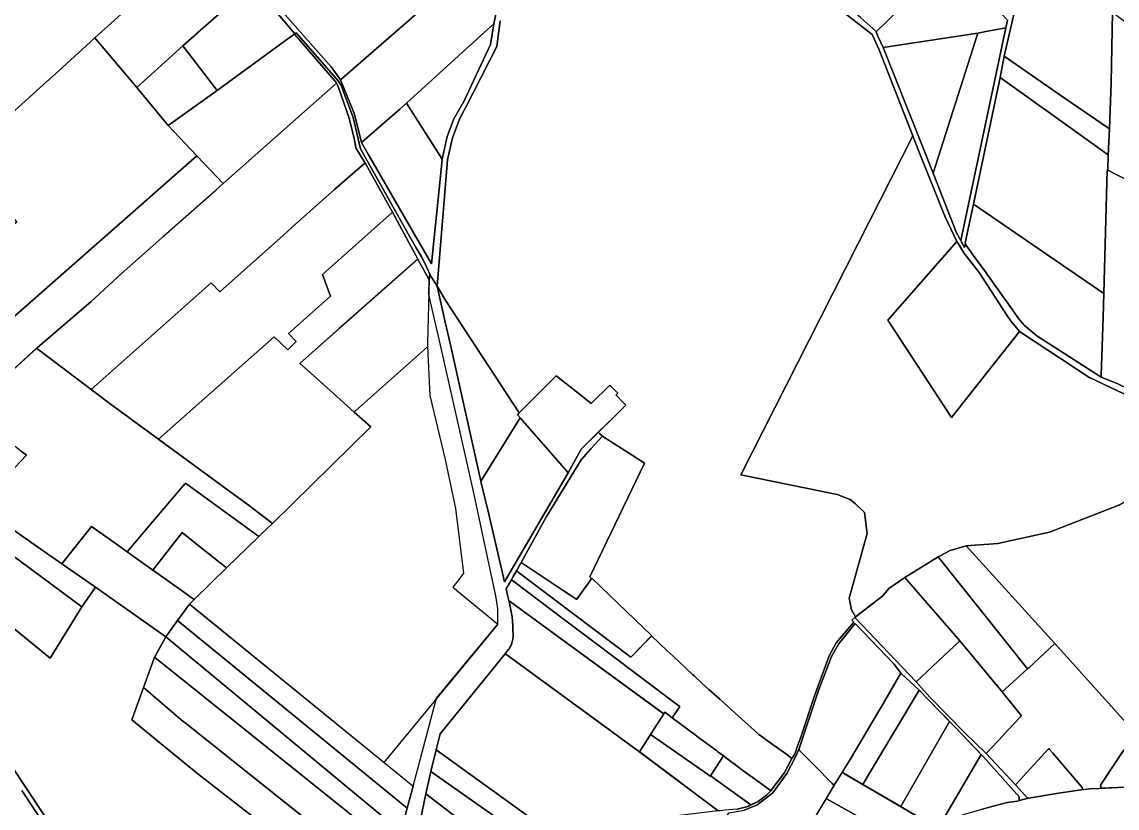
# Model space of a CAD drawing. Header units: metres. Extents: x 3 to 1005126, y 39 to 4383651.
# Drawn here: x 489941 to 490819, y 4372196 to 4372826 of the extents above; entities that cross this region are included whole.
import ezdxf

# ---------------------------------------------------------------- set-up
doc = ezdxf.new("R2010")
doc.units = ezdxf.units.M
doc.header["$MEASUREMENT"] = 0
doc.layers.add('TM_Llucmajor', color=7, linetype='Continuous')

msp = doc.modelspace()

# ---------------------------------------------------------------- linework, layer by layer
at = {"layer": 'TM_Llucmajor', "linetype": 'Continuous', "flags": 128}
for points in [[(489940.26, 4373058.12), (489949.71, 4373047.7), (489961.74, 4373034.89), (489990.35, 4373004.71), (490000.12, 4372993.55), (490015.96, 4372977.04), (490016.11, 4372977.17), (490030.69, 4372961.35), (490052.57, 4372937.64), (490052.44, 4372937.52), (490090.29, 4372894.85), (490086.76, 4372891.8), (490058.68, 4372866.58), (490044.01, 4372853.41), (490036.6, 4372846.75), (489999.93, 4372813.23), (489989.75, 4372803.92), (489971.21, 4372787.01), (489955.79, 4372773.09), (489912.3, 4372733.97)], [(490758.4, 4372928.19), (490728.64, 4372798.53), (490725.32, 4372781.42), (490704.28, 4372681.18), (490704.03, 4372679.93), (490697.42, 4372648.79), (490697.49, 4372648.54), (490696.8, 4372645.24), (490693.79, 4372650.71), (490729.84, 4372821.32), (490731.27, 4372827.54)], [(490092.65, 4372899.48), (490189.17, 4372789.97), (490196.62, 4372779.68), (490207.45, 4372753.37), (490208.58, 4372748.79), (490213.4, 4372729.31), (490218.85, 4372719.87), (490269.65, 4372631.99), (490276.82, 4372702.29), (490278.21, 4372715.86), (490282.28, 4372734.06), (490287.57, 4372748.24), (490295.43, 4372762.2), (490316.86, 4372807.9), (490319.56, 4372824.58), (490336.21, 4372903.8)], [(490516.58, 4372898.73), (490622.9, 4372815.96), (490628.46, 4372803.76), (490655.38, 4372734.64), (490611.66, 4372648.48), (490581.39, 4372588.83), (490517.44, 4372462.82), (490594.74, 4372447.09), (490605.23, 4372443.05), (490609.47, 4372439.69), (490616.65, 4372432.7), (490618.86, 4372415.9), (490604.4, 4372363.84), (490606.16, 4372354.49), (490609.34, 4372348.88), (490608.79, 4372348.46), (490606.45, 4372346.36), (490607.97, 4372344.79), (490594.03, 4372328.06), (490588.21, 4372317.77), (490576.57, 4372285.69), (490565.87, 4372253.33), (490562.49, 4372243.94), (490561.74, 4372241.85), (490560.59, 4372238.68), (490558.49, 4372235.44), (490558.49, 4372235.44), (490553.26, 4372239.31), (490548.06, 4372243.08), (490544.29, 4372245.82), (490542.71, 4372246.97), (490538.75, 4372249.79), (490532, 4372254.58), (490528.52, 4372257.73), (490523.24, 4372262.52), (490515.34, 4372269.66), (490501.07, 4372282.58), (490500.75, 4372282.86), (490491.81, 4372290.81), (490486.61, 4372295.42), (490480.08, 4372301.64), (490479.15, 4372302.52), (490468.05, 4372312.88), (490463.18, 4372317.36), (490458.48, 4372321.81), (490445.97, 4372333.63), (490446.14, 4372333.81), (490405.3, 4372373.01), (490398.11, 4372379.91), (490397.97, 4372379.7), (490396.58, 4372380.98), (490440.39, 4372472.33), (490430.33, 4372478.71), (490407.05, 4372493.48), (490406.61, 4372493.76), (490404.49, 4372495.78), (490403.27, 4372496.94), (490416.47, 4372509.97), (490425.28, 4372518.67), (490423.32, 4372520.72), (490417.53, 4372526.75), (490417.74, 4372526.95), (490419.05, 4372528.21), (490417.41, 4372529.93), (490414.54, 4372532.91), (490412.66, 4372534.87), (490397.47, 4372520.12), (490396.28, 4372521.06), (490390.67, 4372525.54), (490369.59, 4372542.33), (490369.25, 4372541.93), (490340.45, 4372513.07), (490339.94, 4372512.56), (490281.12, 4372602.51), (490276.62, 4372610.06), (490274.25, 4372614.03), (490274.25, 4372614.15), (490282.39, 4372715.4), (490286.35, 4372733.15), (490292.14, 4372748.16), (490295.79, 4372755.3), (490297.06, 4372757.78), (490321.85, 4372806.21), (490324.67, 4372827)], [(490844.17, 4372518.52), (490797.42, 4372540.66), (490797.29, 4372540.73), (490740.96, 4372577.68), (490737.31, 4372581.93), (490734.06, 4372585.84), (490730.67, 4372591.01), (490708.55, 4372625.09), (490696.29, 4372640.97), (490690.82, 4372649.78), (490690.73, 4372649.85), (490681.02, 4372670.23), (490659.38, 4372724.39), (490628.46, 4372803.76), (490622.9, 4372815.96), (490516.58, 4372898.73)], [(490324.67, 4372827), (490321.85, 4372806.21), (490297.06, 4372757.78), (490295.79, 4372755.3), (490292.14, 4372748.16), (490286.35, 4372733.15), (490282.39, 4372715.4), (490274.25, 4372614.15), (490269.16, 4372622.24), (490264.01, 4372633.14), (490261.53, 4372637.55), (490257.36, 4372644.97), (490253.45, 4372651.91), (490212.7, 4372724.36), (490206.72, 4372749.48), (490197.15, 4372775), (490194.97, 4372778.65), (490161.18, 4372817.24), (490160.05, 4372816.43), (490140.95, 4372839.24)], [(490613.74, 4372829.33), (490625.68, 4372818.75), (490626.03, 4372817.97), (490627.69, 4372814.18), (490631.48, 4372805.55), (490671.67, 4372704.86), (490690.42, 4372656.82), (490693.79, 4372650.71), (490696.8, 4372645.24), (490697.49, 4372648.54), (490697.88, 4372647.21), (490706.48, 4372635.31), (490711.4, 4372628.5), (490727.7, 4372605.7), (490731.38, 4372600.63), (490739.61, 4372589.07), (490741.12, 4372586.94), (490744.99, 4372582.68), (490754.76, 4372574.21), (490806.34, 4372541.14), (490819.06, 4372536.06), (490854.9, 4372518.75)], [(490820.49, 4372438.46), (490764.98, 4372416.85), (490723.58, 4372407.76), (490698.05, 4372405.97), (490685.39, 4372402.2), (490675.59, 4372397.19), (490648.91, 4372380.51), (490636.22, 4372371.67), (490631.44, 4372365.81), (490609.34, 4372348.88), (490609.34, 4372348.88), (490606.16, 4372354.49), (490604.4, 4372363.84), (490618.86, 4372415.9), (490616.65, 4372432.7), (490609.47, 4372439.69), (490605.23, 4372443.05), (490594.74, 4372447.09), (490517.44, 4372462.82), (490581.39, 4372588.83), (490611.66, 4372648.48), (490655.38, 4372734.64), (490659.38, 4372724.39), (490681.02, 4372670.23), (490690.73, 4372649.85), (490635.3, 4372586.78), (490686.33, 4372508.94), (490740.96, 4372577.68), (490797.29, 4372540.73), (490797.42, 4372540.66), (490844.17, 4372518.52)], [(490245.19, 4372176.51), (490249.99, 4372195.67), (490255.04, 4372213.12), (490264.38, 4372248.41), (490273.69, 4372283.65), (490322.66, 4372343.22), (490322.69, 4372349.28), (490322.7, 4372355.03), (490322.7, 4372355.45), (490321.89, 4372360.7), (490321.11, 4372365.72), (490320.74, 4372368.1), (490320.74, 4372368.2), (490303.75, 4372447.02), (490299.37, 4372467.35), (490274.3, 4372577.58), (490274.15, 4372578.27), (490268.84, 4372601.62), (490267.39, 4372607.98), (490267.68, 4372619.18), (490268.4, 4372623.85), (490269.16, 4372622.24), (490274.25, 4372614.15), (490274.25, 4372614.03), (490280.66, 4372585.35), (490284.75, 4372567.07), (490309.19, 4372457.77), (490309.49, 4372456.52), (490315.46, 4372431.23), (490328.07, 4372377.02), (490379.14, 4372464.43), (490379.19, 4372464.5), (490389.63, 4372483.46), (490403.27, 4372496.94), (490404.49, 4372495.78), (490406.61, 4372493.76), (490403.45, 4372490.27), (490397.44, 4372483.67), (490389.48, 4372474.93), (490361.91, 4372429.36), (490341.08, 4372391.9), (490337.62, 4372385.82), (490337.62, 4372385.82), (490337.71, 4372385.75), (490334.9, 4372380.75), (490333.67, 4372378.66), (490329.39, 4372371.36), (490330.83, 4372365.2), (490331.55, 4372362.11), (490332.4, 4372358.49), (490333.98, 4372350.22), (490334.16, 4372348.93), (490334.84, 4372341.84), (490334.88, 4372339.26), (490334.96, 4372333.42), (490334.87, 4372331.12), (490334.33, 4372329.02), (490333.6, 4372326.98), (490333.1, 4372325.85), (490332.68, 4372325.01), (490331.59, 4372323.14), (490331.41, 4372322.86), (490328.6, 4372319.4), (490276.61, 4372255.26), (490274.23, 4372245.65), (490273.38, 4372242.2), (490269.08, 4372224.82), (490265.19, 4372207.07), (490255.89, 4372163.26)], [(489925.69, 4372539.25), (489953.12, 4372564.31), (490012.14, 4372519.69), (490108.95, 4372448.72), (490121.49, 4372439.52), (490142.06, 4372423.89), (490133.35, 4372415.41), (490131.16, 4372413.29), (490072.37, 4372456.19), (490071.93, 4372455.68), (490049.15, 4372428.96), (490025.71, 4372401.15), (490017.93, 4372406.69), (489997.16, 4372421.49), (489997.16, 4372421.49), (489973.34, 4372391.58), (489951.23, 4372406.97), (489934.04, 4372418.88)], [(489911.8, 4372443.78), (489945.06, 4372478.57), (489940.89, 4372481.83)], [(489900.69, 4372367.37), (489964.04, 4372315.83), (489989.5, 4372356.96), (490000.4, 4372372.71), (490056.68, 4372333.04), (490047.35, 4372315.96), (490038.74, 4372292.18), (490029.42, 4372266.38), (490081.08, 4372224.07), (490082.29, 4372223.1), (490138.62, 4372179.23), (490137.89, 4372178.17), (490087.73, 4372104.92), (490024.07, 4372008.6), (490023.46, 4372007.69), (490007.61, 4372070.61), (489990.7, 4372129.3), (489990.7, 4372129.3), (489987.36, 4372142.64), (489985.13, 4372149.69), (489983.18, 4372153.59), (489933.53, 4372228.71)], [(490514.69, 4372194.87), (490523.18, 4372196.99), (490531.41, 4372200.91), (490538.33, 4372206.33), (490541.62, 4372209.57), (490545.16, 4372214.29), (490548.12, 4372218.29), (490552.55, 4372224.17), (490558.49, 4372235.44), (490558.49, 4372235.44), (490560.59, 4372238.68), (490561.74, 4372241.85), (490562.49, 4372243.94), (490565.87, 4372253.33), (490576.57, 4372285.69), (490588.21, 4372317.77), (490594.03, 4372328.06), (490607.97, 4372344.79), (490606.45, 4372346.36), (490608.79, 4372348.46), (490658.13, 4372296.96), (490669.01, 4372284.64), (490696.64, 4372256.55), (490714.07, 4372239.32), (490737.58, 4372214.33), (490738.11, 4372213.74), (490747.33, 4372203.45), (490747.24, 4372203.43), (490745.95, 4372203.08), (490742.74, 4372202.21), (490740.65, 4372201.64), (490740.66, 4372201.68), (490740.69, 4372201.9), (490740.72, 4372203.05), (490740.66, 4372203.68), (490740.56, 4372204.19), (490740.25, 4372205.13), (490740.2, 4372205.28), (490738.81, 4372206.82), (490711.68, 4372236.93), (490689.02, 4372260.65), (490667.35, 4372282.92), (490660.42, 4372290.1), (490645.82, 4372303.74), (490640.4, 4372311.11), (490609.05, 4372343.67), (490595.93, 4372327.17), (490590.1, 4372317.11), (490579.71, 4372289.87), (490563.99, 4372242.5), (490563.84, 4372242.06), (490561.12, 4372236.3), (490554.37, 4372223.45), (490543.07, 4372207.84), (490530.33, 4372197.87), (490524.78, 4372195.73), (490520.26, 4372193.99)], [(489933.53, 4372228.71), (489983.18, 4372153.59)], [(490710.44, 4372194.46), (490715.86, 4372196.05), (490731.02, 4372200.05), (490735.19, 4372200.67), (490739.35, 4372201.29), (490740.65, 4372201.64), (490742.74, 4372202.21), (490745.95, 4372203.08), (490747.24, 4372203.43), (490747.33, 4372203.45), (490748.28, 4372203.65), (490770.38, 4372207.25), (490788.3, 4372209.89), (490790.56, 4372210.23), (490797.35, 4372211.03), (490804.38, 4372211.41), (490819.78, 4372212.05)], [(489941.31, 4372209.69), (489980.4, 4372150.53), (489983.73, 4372141.3), (489991.96, 4372108.97), (490016.59, 4372012.16), (490003.67, 4372021.85), (489998.35, 4372025.83), (489892.35, 4372105.26)], [(489980.4, 4372150.53), (489941.31, 4372209.69)]]:
    msp.add_lwpolyline(points, dxfattribs=at)
for points in [[(490189.17, 4372789.97), (490092.65, 4372899.48), (490106.61, 4372909.43), (490120.54, 4372919.4), (490167, 4372952.64), (490181.26, 4372962.85), (490181.42, 4372962.96), (490210.41, 4372983.71), (490292.52, 4372863.34), (490196.62, 4372779.68), (490189.17, 4372789.97)], [(490815.07, 4372884.54), (490816.1, 4372883.78), (490816.1, 4372883.73), (490815.32, 4372833.91), (490814.43, 4372777.23), (490812.9, 4372740.17), (490811.3, 4372741.28), (490773.21, 4372767.66), (490728.64, 4372798.53), (490758.4, 4372928.19), (490815.07, 4372884.54)], [(490568.52, 4372867.59), (490567.78, 4372868.16), (490597.43, 4372906.42), (490620.21, 4372881.71), (490621.42, 4372880.48), (490621.57, 4372880.32), (490654.79, 4372846.47), (490626.03, 4372817.97), (490625.68, 4372818.75), (490613.74, 4372829.33), (490595.95, 4372845.1), (490594.55, 4372846.25), (490568.52, 4372867.59)], [(490207.45, 4372753.37), (490196.62, 4372779.68), (490292.52, 4372863.34), (490336.21, 4372903.8), (490319.56, 4372824.58), (490311.9, 4372817.6), (490249.66, 4372760.87), (490244.23, 4372756.14), (490213.4, 4372729.31), (490208.58, 4372748.79), (490207.45, 4372753.37)], [(490058.68, 4372866.58), (490086.76, 4372891.8), (490090.29, 4372894.85), (490091.16, 4372895.62), (490092.24, 4372894.44), (490096.91, 4372889.33), (490099.15, 4372886.88), (490101.5, 4372884.31), (490124.9, 4372858.22), (490126.54, 4372856.28), (490092.64, 4372826.51), (490079.9, 4372815.32), (490079.83, 4372815.26), (490079.68, 4372815.13), (490079.05, 4372814.57), (490070.32, 4372806.87), (490033.53, 4372773.45), (489999.93, 4372813.23), (490036.6, 4372846.75), (490044.01, 4372853.41), (490058.68, 4372866.58)], [(490627.69, 4372814.18), (490626.03, 4372817.97), (490654.79, 4372846.47), (490683.86, 4372876.53), (490712.38, 4372847.06), (490720.97, 4372838.19), (490731.27, 4372827.54), (490729.84, 4372821.32), (490719.88, 4372819.41), (490713.97, 4372818.29), (490707.44, 4372817.04), (490705.71, 4372816.77), (490631.48, 4372805.55), (490627.69, 4372814.18)], [(490097.83, 4372771.16), (490070.32, 4372806.87), (490079.05, 4372814.57), (490079.68, 4372815.13), (490079.83, 4372815.26), (490079.9, 4372815.32), (490092.64, 4372826.51), (490126.54, 4372856.28), (490140.95, 4372839.24), (490160.05, 4372816.43), (490155.59, 4372813.19), (490110.93, 4372780.79), (490097.83, 4372771.16)], [(490869.02, 4372844.6), (490910.78, 4372813.67), (490964.77, 4372708.87), (490965.27, 4372707.8), (490964.3, 4372706.17), (490957.23, 4372694.25), (490929.52, 4372647.35), (490928.65, 4372647.79), (490858.38, 4372683.4), (490817.87, 4372703.92), (490811.54, 4372707.13), (490812.04, 4372719.25), (490812.9, 4372740.17), (490814.43, 4372777.23), (490815.32, 4372833.91), (490868.53, 4372793.46), (490869.01, 4372843.52), (490869.02, 4372844.6)], [(490278.21, 4372715.86), (490249.66, 4372760.87), (490311.9, 4372817.6), (490319.56, 4372824.58), (490316.86, 4372807.9), (490295.43, 4372762.2), (490287.57, 4372748.24), (490282.28, 4372734.06), (490278.21, 4372715.86)], [(490690.42, 4372656.82), (490671.67, 4372704.86), (490707.44, 4372817.04), (490713.97, 4372818.29), (490719.88, 4372819.41), (490729.84, 4372821.32), (490693.79, 4372650.71), (490690.42, 4372656.82)], [(489999.93, 4372813.23), (490033.53, 4372773.45), (490058.55, 4372743.07), (490081.68, 4372718.63), (489930.42, 4372585.41), (489902.01, 4372618.72), (489890.12, 4372630.49), (489903.82, 4372640.76), (489915.38, 4372649.43), (489937.17, 4372665.78), (489893.93, 4372717.62), (489911.62, 4372734.31), (489911.89, 4372734.56), (489912.3, 4372733.97), (489955.79, 4372773.09), (489971.21, 4372787.01), (489989.75, 4372803.92), (489999.93, 4372813.23)], [(490102.56, 4372696.35), (490081.68, 4372718.63), (490058.55, 4372743.07), (490097.83, 4372771.16), (490110.93, 4372780.79), (490155.59, 4372813.19), (490159.73, 4372816.19), (490193.38, 4372777.22), (490193.51, 4372776.92), (490135.21, 4372725.27), (490118.56, 4372710.52), (490102.56, 4372696.35)], [(490257.36, 4372644.97), (490261.53, 4372637.55), (490264.01, 4372633.14), (490268.4, 4372623.85), (490267.68, 4372619.18), (490258.99, 4372635.27), (490256.95, 4372639.05), (490254.93, 4372642.79), (490237.07, 4372675.86), (490216.86, 4372712.04), (490216.49, 4372712.66), (490208.91, 4372725.2), (490207.66, 4372732.64), (490203.69, 4372748.97), (490195.02, 4372773.43), (490193.38, 4372777.22), (490159.73, 4372816.19), (490160.05, 4372816.43), (490161.18, 4372817.24), (490194.97, 4372778.65), (490197.15, 4372775), (490206.72, 4372749.48), (490212.7, 4372724.36), (490253.45, 4372651.91), (490257.36, 4372644.97)], [(490671.67, 4372704.86), (490631.48, 4372805.55), (490705.71, 4372816.77), (490707.44, 4372817.04), (490671.67, 4372704.86)], [(490058.55, 4372743.07), (490033.53, 4372773.45), (490070.32, 4372806.87), (490097.83, 4372771.16), (490058.55, 4372743.07)], [(490811.3, 4372741.28), (490812.9, 4372740.17), (490812.04, 4372719.25), (490811.11, 4372719.92), (490760.08, 4372756.5), (490757.71, 4372758.21), (490750.78, 4372763.17), (490725.32, 4372781.42), (490728.64, 4372798.53), (490773.21, 4372767.66), (490811.3, 4372741.28)], [(490118.56, 4372710.52), (490135.21, 4372725.27), (490193.51, 4372776.92), (490195.02, 4372773.43), (490203.69, 4372748.97), (490207.66, 4372732.64), (490208.6, 4372727.04), (490208.91, 4372725.2), (490216.41, 4372712.8), (490216.31, 4372712.71), (490192.2, 4372691.88), (490157.95, 4372661.35), (490150.92, 4372655.08), (490099.88, 4372609.58), (490093.41, 4372616.49), (490093.04, 4372616.88), (490093.03, 4372616.87), (489996.93, 4372531.19), (489953.12, 4372564.31), (489953.64, 4372564.78), (489996.91, 4372601.91), (490020.91, 4372624.01), (490053.51, 4372652.89), (490055.22, 4372654.41), (490096.94, 4372691.37), (490102.56, 4372696.35), (490118.56, 4372710.52)], [(490811.11, 4372719.92), (490812.04, 4372719.25), (490811.54, 4372707.13), (490811.03, 4372707.38), (490811.03, 4372707.25), (490808.39, 4372608.39), (490704.03, 4372679.93), (490704.11, 4372680.34), (490704.28, 4372681.18), (490725.32, 4372781.42), (490750.78, 4372763.17), (490757.71, 4372758.21), (490760.08, 4372756.5), (490811.11, 4372719.92)], [(490218.85, 4372719.87), (490213.4, 4372729.31), (490244.23, 4372756.14), (490249.66, 4372760.87), (490278.21, 4372715.86), (490276.82, 4372702.29), (490269.65, 4372631.99), (490218.85, 4372719.87)], [(490096.94, 4372691.37), (490053.51, 4372652.89), (490020.91, 4372624.01), (489996.91, 4372601.91), (489953.64, 4372564.78), (489898.89, 4372514.77), (489878.82, 4372497.84), (489858.58, 4372523.89), (489894.6, 4372554.02), (489930.42, 4372585.41), (490081.68, 4372718.63), (490102.56, 4372696.35), (490096.94, 4372691.37)], [(490216.31, 4372712.71), (490216.41, 4372712.8), (490216.49, 4372712.66), (490216.86, 4372712.04), (490237.07, 4372675.86), (490238.42, 4372673.35), (490238.21, 4372673.17), (490182.16, 4372623.53), (490188.7, 4372606.19), (490155.07, 4372576.2), (490161.2, 4372569.81), (490161, 4372569.61), (490155.05, 4372563.56), (490154.52, 4372563.02), (490143.52, 4372573.44), (490050.82, 4372491.33), (490012.14, 4372519.69), (489996.93, 4372531.19), (490093.03, 4372616.87), (490093.04, 4372616.88), (490093.41, 4372616.49), (490099.88, 4372609.58), (490150.92, 4372655.08), (490157.95, 4372661.35), (490192.2, 4372691.88), (490216.31, 4372712.71)], [(490811.03, 4372707.25), (490811.03, 4372707.38), (490811.54, 4372707.13), (490817.87, 4372703.92), (490858.38, 4372683.4), (490858.34, 4372682.61), (490851.02, 4372520.62), (490819.06, 4372536.06), (490806.34, 4372541.14), (490806.38, 4372542.38), (490807.8, 4372589.17), (490808.39, 4372608.39), (490811.03, 4372707.25)], [(490704.03, 4372679.93), (490808.39, 4372608.39), (490807.8, 4372589.17), (490806.38, 4372542.38), (490806.34, 4372541.14), (490754.76, 4372574.21), (490744.99, 4372582.68), (490741.12, 4372586.94), (490739.61, 4372589.07), (490731.38, 4372600.63), (490727.7, 4372605.7), (490711.4, 4372628.5), (490706.48, 4372635.31), (490697.88, 4372647.21), (490697.49, 4372648.54), (490697.42, 4372648.79), (490704.03, 4372679.93)], [(490238.21, 4372673.17), (490238.42, 4372673.35), (490254.93, 4372642.79), (490256.82, 4372639.29), (490256.95, 4372639.05), (490258.4, 4372636.36), (490258.7, 4372635.81), (490195.47, 4372579.96), (490166.79, 4372554.62), (490164.11, 4372552.25), (490165.01, 4372551.44), (490165.52, 4372550.98), (490169.91, 4372547.05), (490190.77, 4372528.37), (490207.73, 4372513.19), (490220.97, 4372501.33), (490142.06, 4372423.89), (490140.83, 4372424.83), (490121.49, 4372439.52), (490108.95, 4372448.72), (490050.82, 4372491.33), (490143.52, 4372573.44), (490154.52, 4372563.02), (490155.05, 4372563.56), (490161, 4372569.61), (490161.2, 4372569.81), (490155.07, 4372576.2), (490188.7, 4372606.19), (490182.16, 4372623.53), (490238.21, 4372673.17)], [(490740.96, 4372577.68), (490686.33, 4372508.94), (490635.3, 4372586.78), (490690.73, 4372649.85), (490690.82, 4372649.78), (490696.29, 4372640.97), (490708.55, 4372625.09), (490730.67, 4372591.01), (490734.06, 4372585.84), (490737.31, 4372581.93), (490740.96, 4372577.68)], [(490259.29, 4372634.72), (490267.68, 4372619.18), (490266.38, 4372568.5), (490266.42, 4372567.55), (490266.52, 4372565.45), (490208.78, 4372514.12), (490207.73, 4372513.19), (490190.77, 4372528.37), (490165.52, 4372550.98), (490165.01, 4372551.44), (490164.11, 4372552.25), (490166.79, 4372554.62), (490258.7, 4372635.81), (490258.99, 4372635.27), (490259.29, 4372634.72)], [(490276.62, 4372610.06), (490281.12, 4372602.51), (490339.94, 4372512.56), (490338.47, 4372511.08), (490340.76, 4372508.46), (490309.74, 4372458.66), (490309.19, 4372457.77), (490284.75, 4372567.07), (490280.66, 4372585.35), (490274.25, 4372614.03), (490276.62, 4372610.06)], [(490266.52, 4372565.45), (490268.24, 4372526.37), (490280.47, 4372475.07), (490288.81, 4372435.82), (490295.21, 4372383.93), (490291.89, 4372379.17), (490286.66, 4372372.81), (490322.66, 4372343.22), (490231.48, 4372232.29), (490075.62, 4372359.09), (490079.47, 4372362.82), (490105.4, 4372388.16), (490130.67, 4372412.81), (490133.35, 4372415.41), (490142.06, 4372423.89), (490220.97, 4372501.33), (490207.73, 4372513.19), (490208.78, 4372514.12), (490266.52, 4372565.45)], [(490390.67, 4372525.54), (490396.28, 4372521.06), (490397.47, 4372520.12), (490412.66, 4372534.87), (490414.54, 4372532.91), (490417.41, 4372529.93), (490419.05, 4372528.21), (490417.74, 4372526.95), (490417.53, 4372526.75), (490423.32, 4372520.72), (490425.28, 4372518.67), (490416.47, 4372509.97), (490389.63, 4372483.46), (490379.19, 4372464.5), (490379.14, 4372464.43), (490377.85, 4372466.03), (490340.78, 4372508.44), (490340.76, 4372508.46), (490338.47, 4372511.08), (490339.94, 4372512.56), (490340.45, 4372513.07), (490369.25, 4372541.93), (490369.59, 4372542.33), (490390.67, 4372525.54)], [(490309.74, 4372458.66), (490340.76, 4372508.46), (490340.78, 4372508.44), (490377.85, 4372466.03), (490379.14, 4372464.43), (490328.07, 4372377.02), (490315.46, 4372431.23), (490309.49, 4372456.52), (490309.19, 4372457.77), (490309.74, 4372458.66)], [(490341.52, 4372392.64), (490341.5, 4372392.66), (490361.91, 4372429.36), (490389.48, 4372474.93), (490397.44, 4372483.67), (490403.45, 4372490.27), (490406.61, 4372493.76), (490407.05, 4372493.48), (490430.33, 4372478.71), (490440.39, 4372472.33), (490396.58, 4372380.98), (490397.97, 4372379.7), (490395.23, 4372375.7), (490391.5, 4372370.51), (490386.17, 4372363.08), (490385.99, 4372362.83), (490374.26, 4372370.69), (490341.52, 4372392.64)], [(490769.2, 4372327.49), (490698.05, 4372405.97), (490723.58, 4372407.76), (490764.98, 4372416.85), (490820.49, 4372438.46), (490846.43, 4372454.16), (490863.91, 4372470.93), (490884.16, 4372499.59), (490886.76, 4372498.33), (490886.89, 4372498.25), (490897.4, 4372494.1), (490907.33, 4372490.4), (490900.99, 4372440.9), (490889.14, 4372376.21), (490868.38, 4372322.9), (490852.03, 4372287.31), (490833.54, 4372256.03), (490769.2, 4372327.49)], [(489865.69, 4372392.69), (489849.72, 4372404.4), (489859.23, 4372413.75), (489892.8, 4372446.79), (489917.88, 4372469.51), (489935.83, 4372485.79), (489936.91, 4372484.95), (489940.89, 4372481.83), (489945.06, 4372478.57), (489911.8, 4372443.78), (489898.99, 4372430.39), (489885.22, 4372414.8), (489877.65, 4372406.22), (489872.66, 4372400.58), (489865.69, 4372392.69)], [(490072.37, 4372456.19), (490131.16, 4372413.29), (490130.67, 4372412.81), (490105.4, 4372388.16), (490082.31, 4372406.5), (490069.74, 4372416.48), (490046.38, 4372386.41), (490025.71, 4372401.15), (490049.15, 4372428.96), (490071.93, 4372455.68), (490072.37, 4372456.19)], [(489989.5, 4372356.96), (489925.19, 4372404.48), (489934.04, 4372418.88), (489951.23, 4372406.97), (489973.34, 4372391.58), (490000.4, 4372372.71), (489989.5, 4372356.96)], [(490000.4, 4372372.71), (489973.34, 4372391.58), (489997.16, 4372421.49), (490017.93, 4372406.69), (490025.71, 4372401.15), (490046.38, 4372386.41), (490050.65, 4372383.38), (490079.47, 4372362.82), (490075.62, 4372359.09), (490066.16, 4372346.17), (490056.68, 4372333.04), (490000.4, 4372372.71)], [(490050.65, 4372383.38), (490046.38, 4372386.41), (490069.74, 4372416.48), (490082.31, 4372406.5), (490105.4, 4372388.16), (490079.47, 4372362.82), (490050.65, 4372383.38)], [(490747.36, 4372307.17), (490675.59, 4372397.19), (490685.39, 4372402.2), (490698.05, 4372405.97), (490769.2, 4372327.49), (490748.42, 4372308.16), (490747.36, 4372307.17)], [(489964.04, 4372315.83), (489900.69, 4372367.37), (489925.19, 4372404.48), (489989.5, 4372356.96), (489964.04, 4372315.83)], [(490692.96, 4372329.78), (490648.91, 4372380.51), (490675.59, 4372397.19), (490747.36, 4372307.17), (490726.97, 4372288.75), (490692.96, 4372329.78)], [(490397.97, 4372379.7), (490398.11, 4372379.91), (490405.3, 4372373.01), (490446.14, 4372333.81), (490429.75, 4372316.95), (490429.41, 4372316.6), (490337.91, 4372385.59), (490337.62, 4372385.82), (490341.08, 4372391.9), (490341.5, 4372392.66), (490341.52, 4372392.64), (490374.26, 4372370.69), (490385.99, 4372362.83), (490386.17, 4372363.08), (490391.5, 4372370.51), (490395.23, 4372375.7), (490397.97, 4372379.7)], [(490521.03, 4372224.49), (490518.04, 4372226.65), (490515.54, 4372228.46), (490514.79, 4372229.05), (490512.88, 4372230.49), (490509.49, 4372233.05), (490503.56, 4372237.51), (490501.04, 4372239.4), (490499.16, 4372240.82), (490498.8, 4372241.09), (490498.37, 4372241.41), (490497.31, 4372242.2), (490496.32, 4372242.93), (490495.1, 4372243.84), (490492.3, 4372245.92), (490483.73, 4372252.28), (490480.83, 4372254.43), (490462.48, 4372268.05), (490468.55, 4372276.94), (490464.99, 4372279.62), (490399.67, 4372328.88), (490375.1, 4372347.41), (490336.66, 4372376.4), (490333.67, 4372378.66), (490334.9, 4372380.75), (490337.71, 4372385.75), (490337.91, 4372385.59), (490429.41, 4372316.6), (490429.75, 4372316.95), (490445.97, 4372333.63), (490458.48, 4372321.81), (490463.18, 4372317.36), (490468.05, 4372312.88), (490479.15, 4372302.52), (490480.08, 4372301.64), (490486.61, 4372295.42), (490491.81, 4372290.81), (490500.75, 4372282.86), (490501.07, 4372282.58), (490515.34, 4372269.66), (490523.24, 4372262.52), (490528.52, 4372257.73), (490532, 4372254.58), (490538.75, 4372249.79), (490542.71, 4372246.97), (490544.29, 4372245.82), (490548.06, 4372243.08), (490553.26, 4372239.31), (490558.49, 4372235.44), (490552.55, 4372224.17), (490548.12, 4372218.29), (490545.16, 4372214.29), (490541.62, 4372209.57), (490541.4, 4372209.73), (490532.13, 4372216.45), (490521.03, 4372224.49)], [(490658.13, 4372296.96), (490608.79, 4372348.46), (490631.44, 4372365.81), (490636.22, 4372371.67), (490648.91, 4372380.51), (490692.96, 4372329.78), (490658.13, 4372296.96)], [(490455.82, 4372271.17), (490332.91, 4372361.11), (490331.55, 4372362.11), (490330.83, 4372365.2), (490329.39, 4372371.36), (490333.67, 4372378.66), (490336.66, 4372376.4), (490375.1, 4372347.41), (490399.67, 4372328.88), (490464.99, 4372279.62), (490468.55, 4372276.94), (490462.48, 4372268.05), (490456.61, 4372272.41), (490455.82, 4372271.17)], [(490436.27, 4372240.71), (490331.07, 4372317.59), (490328.6, 4372319.4), (490331.41, 4372322.86), (490331.59, 4372323.14), (490332.68, 4372325.01), (490333.1, 4372325.85), (490333.6, 4372326.98), (490334.33, 4372329.02), (490334.87, 4372331.12), (490334.96, 4372333.42), (490334.88, 4372339.26), (490334.84, 4372341.84), (490334.16, 4372348.93), (490333.98, 4372350.22), (490332.4, 4372358.49), (490331.55, 4372362.11), (490332.91, 4372361.11), (490455.38, 4372271.49), (490455.82, 4372271.17), (490446.75, 4372257.04), (490438.69, 4372244.49), (490436.27, 4372240.71)], [(490249.99, 4372195.67), (490207.6, 4372230.37), (490066.16, 4372346.17), (490075.62, 4372359.09), (490254.72, 4372213.38), (490255.04, 4372213.12), (490249.99, 4372195.67)], [(490245.19, 4372176.51), (490056.68, 4372333.04), (490066.16, 4372346.17), (490207.6, 4372230.37), (490249.99, 4372195.67), (490245.19, 4372176.51)], [(490590.1, 4372317.11), (490595.93, 4372327.17), (490609.05, 4372343.67), (490640.4, 4372311.11), (490645.82, 4372303.74), (490629.92, 4372276.63), (490627.79, 4372273.01), (490605.96, 4372235.78), (490592.32, 4372213.88), (490590.78, 4372215.36), (490576.78, 4372229.51), (490564.62, 4372241.8), (490564.64, 4372241.86), (490563.99, 4372242.5), (490579.71, 4372289.87), (490590.1, 4372317.11)], [(490241.22, 4372161.42), (490047.71, 4372316.61), (490056.68, 4372333.04), (490245.19, 4372176.51), (490244.34, 4372173.3), (490241.22, 4372161.42)], [(490669.01, 4372284.64), (490658.13, 4372296.96), (490692.96, 4372329.78), (490726.97, 4372288.75), (490742.37, 4372269.55), (490741.16, 4372268.26), (490727.86, 4372254.05), (490727.73, 4372253.91), (490714.07, 4372239.32), (490696.64, 4372256.55), (490669.01, 4372284.64)], [(490805.88, 4372213.99), (490806.23, 4372212), (490806.32, 4372211.49), (490804.38, 4372211.41), (490797.35, 4372211.03), (490791.84, 4372210.38), (490791.78, 4372210.51), (490791.02, 4372212.24), (490767.47, 4372239.63), (490764.87, 4372242.64), (490764.23, 4372243.41), (490737.58, 4372214.33), (490714.07, 4372239.32), (490714.64, 4372239.93), (490727.73, 4372253.91), (490727.86, 4372254.05), (490741.16, 4372268.26), (490742.37, 4372269.55), (490726.97, 4372288.75), (490747.36, 4372307.17), (490748.42, 4372308.16), (490769.2, 4372327.49), (490833.54, 4372256.03), (490805.88, 4372213.99)], [(490274.23, 4372245.65), (490276.61, 4372255.26), (490328.6, 4372319.4), (490331.07, 4372317.59), (490436.55, 4372240.5), (490499.3, 4372193.31), (490466.34, 4372189.53), (490458.5, 4372186.2), (490446.57, 4372178.64), (490423.12, 4372160.67), (490403.85, 4372148.16), (490273.38, 4372242.2), (490274.23, 4372245.65)], [(490235.58, 4372133.66), (490072.12, 4372263.96), (490070.65, 4372265.13), (490038.74, 4372292.18), (490047.35, 4372315.96), (490047.71, 4372316.61), (490241.22, 4372161.42), (490240.21, 4372156.46), (490235.58, 4372133.66)], [(490660.42, 4372290.1), (490619.88, 4372222.39), (490615.23, 4372214.62), (490599.1, 4372224.06), (490598.78, 4372224.25), (490605.96, 4372235.78), (490627.79, 4372273.01), (490629.92, 4372276.63), (490645.82, 4372303.74), (490660.42, 4372290.1)], [(490082.29, 4372223.1), (490081.08, 4372224.07), (490029.42, 4372266.38), (490038.74, 4372292.18), (490070.65, 4372265.13), (490072.12, 4372263.96), (490235.58, 4372133.66), (490232.05, 4372114.9), (490231.32, 4372110.49), (490231.41, 4372106.95), (490219.92, 4372115.91), (490082.29, 4372223.1)], [(490645.75, 4372196.76), (490615.23, 4372214.62), (490619.88, 4372222.39), (490660.42, 4372290.1), (490667.35, 4372282.92), (490684.81, 4372264.98), (490645.75, 4372196.76)], [(490503.02, 4372236.7), (490501.23, 4372233.88), (490493.03, 4372221.29), (490490.88, 4372222.91), (490446.71, 4372253.56), (490445.19, 4372254.61), (490446.75, 4372257.04), (490455.82, 4372271.17), (490456.61, 4372272.41), (490462.48, 4372268.05), (490480.83, 4372254.43), (490483.73, 4372252.28), (490492.3, 4372245.92), (490495.1, 4372243.84), (490496.32, 4372242.93), (490497.31, 4372242.2), (490498.37, 4372241.41), (490498.8, 4372241.09), (490499.16, 4372240.82), (490501.04, 4372239.4), (490503.54, 4372237.52), (490503.47, 4372237.42), (490503.02, 4372236.7)], [(490678.98, 4372184.96), (490678.57, 4372184.2), (490671.68, 4372181.55), (490670.85, 4372182.07), (490670.67, 4372182.18), (490647.31, 4372195.85), (490645.75, 4372196.76), (490684.81, 4372264.98), (490686.02, 4372263.74), (490689.02, 4372260.65), (490710.17, 4372238.52), (490678.99, 4372184.99), (490678.98, 4372184.96)], [(490438.69, 4372244.49), (490445.19, 4372254.61), (490446.71, 4372253.56), (490490.88, 4372222.91), (490493.03, 4372221.29), (490493.09, 4372221.37), (490525.62, 4372198.15), (490524.59, 4372197.66), (490523.18, 4372196.99), (490514.69, 4372194.87), (490505.1, 4372193.97), (490500.88, 4372193.49), (490499.3, 4372193.31), (490437.13, 4372240.08), (490436.27, 4372240.71), (490438.69, 4372244.49)], [(490273.38, 4372242.2), (490403.85, 4372148.16), (490397.52, 4372143.89), (490390.51, 4372139.48), (490390.06, 4372139.8), (490269.08, 4372224.82), (490273.38, 4372242.2)], [(490568.64, 4372174.15), (490544.88, 4372141.19), (490544.27, 4372141.53), (490495.54, 4372171.57), (490508.04, 4372191.77), (490520.26, 4372193.99), (490524.78, 4372195.73), (490530.33, 4372197.87), (490543.07, 4372207.84), (490554.37, 4372223.45), (490561.12, 4372236.3), (490563.84, 4372242.06), (490563.99, 4372242.5), (490564.64, 4372241.86), (490564.62, 4372241.8), (490576.78, 4372229.51), (490590.78, 4372215.36), (490592.32, 4372213.88), (490568.64, 4372174.15)], [(490678.98, 4372184.96), (490678.99, 4372184.99), (490710.17, 4372238.52), (490711.68, 4372236.93), (490738.81, 4372206.82), (490740.2, 4372205.28), (490740.25, 4372205.13), (490740.56, 4372204.19), (490740.66, 4372203.68), (490740.72, 4372203.05), (490740.69, 4372201.9), (490740.66, 4372201.68), (490740.65, 4372201.64), (490739.35, 4372201.29), (490735.19, 4372200.67), (490731.02, 4372200.05), (490715.86, 4372196.05), (490710.44, 4372194.46), (490697.52, 4372190.67), (490682.19, 4372185.59), (490678.57, 4372184.2), (490678.98, 4372184.96)], [(490791.78, 4372210.51), (490791.84, 4372210.38), (490790.56, 4372210.23), (490788.3, 4372209.89), (490770.38, 4372207.25), (490748.28, 4372203.65), (490747.33, 4372203.45), (490738.11, 4372213.74), (490737.58, 4372214.33), (490764.23, 4372243.41), (490764.87, 4372242.64), (490767.47, 4372239.63), (490791.02, 4372212.24), (490791.78, 4372210.51)], [(490824.24, 4372212.18), (490819.78, 4372212.05), (490806.32, 4372211.49), (490806.23, 4372212), (490805.88, 4372213.99), (490823.96, 4372241.46), (490865.17, 4372213.36), (490840.97, 4372212.65), (490824.24, 4372212.18)], [(490503.02, 4372236.7), (490503.47, 4372237.42), (490503.54, 4372237.52), (490503.56, 4372237.51), (490509.49, 4372233.05), (490512.88, 4372230.49), (490514.79, 4372229.05), (490515.54, 4372228.46), (490518.04, 4372226.65), (490521.03, 4372224.49), (490532.13, 4372216.45), (490541.4, 4372209.73), (490541.62, 4372209.57), (490538.33, 4372206.33), (490531.41, 4372200.91), (490526.17, 4372198.41), (490525.62, 4372198.15), (490493.09, 4372221.37), (490501.23, 4372233.88), (490503.02, 4372236.7)], [(490372.59, 4372127.62), (490336.22, 4372152.63), (490333.84, 4372154.46), (490265.19, 4372207.07), (490269.08, 4372224.82), (490390.06, 4372139.8), (490390.51, 4372139.48), (490385.34, 4372135.97), (490372.59, 4372127.62)], [(490671.68, 4372181.55), (490657.09, 4372176.07), (490644.48, 4372170.64), (490642.76, 4372171.57), (490586.59, 4372202.68), (490585.88, 4372203.07), (490592.32, 4372213.88), (490598.78, 4372224.25), (490599.1, 4372224.06), (490601.96, 4372222.39), (490670.67, 4372182.18), (490670.85, 4372182.07), (490671.68, 4372181.55)], [(490333.42, 4372075.47), (490298.94, 4372108.11), (490298.34, 4372108.7), (490253.51, 4372152.49), (490255.89, 4372163.26), (490265.19, 4372207.07), (490333.84, 4372154.46), (490336.22, 4372152.63), (490372.59, 4372127.62), (490360.81, 4372119.01), (490353.33, 4372108.55), (490342.75, 4372094.82), (490339.38, 4372089.43), (490336.29, 4372083.18), (490333.42, 4372075.47)], [(490642.76, 4372171.57), (490644.48, 4372170.64), (490642.96, 4372169.99), (490625.12, 4372161.53), (490607.37, 4372152.54), (490606.29, 4372153.18), (490569.86, 4372173.95), (490568.86, 4372174.52), (490585.88, 4372203.07), (490586.59, 4372202.68), (490642.76, 4372171.57)]]:
    msp.add_lwpolyline(points, close=True, dxfattribs=at)

doc.saveas('drawing.dxf')
